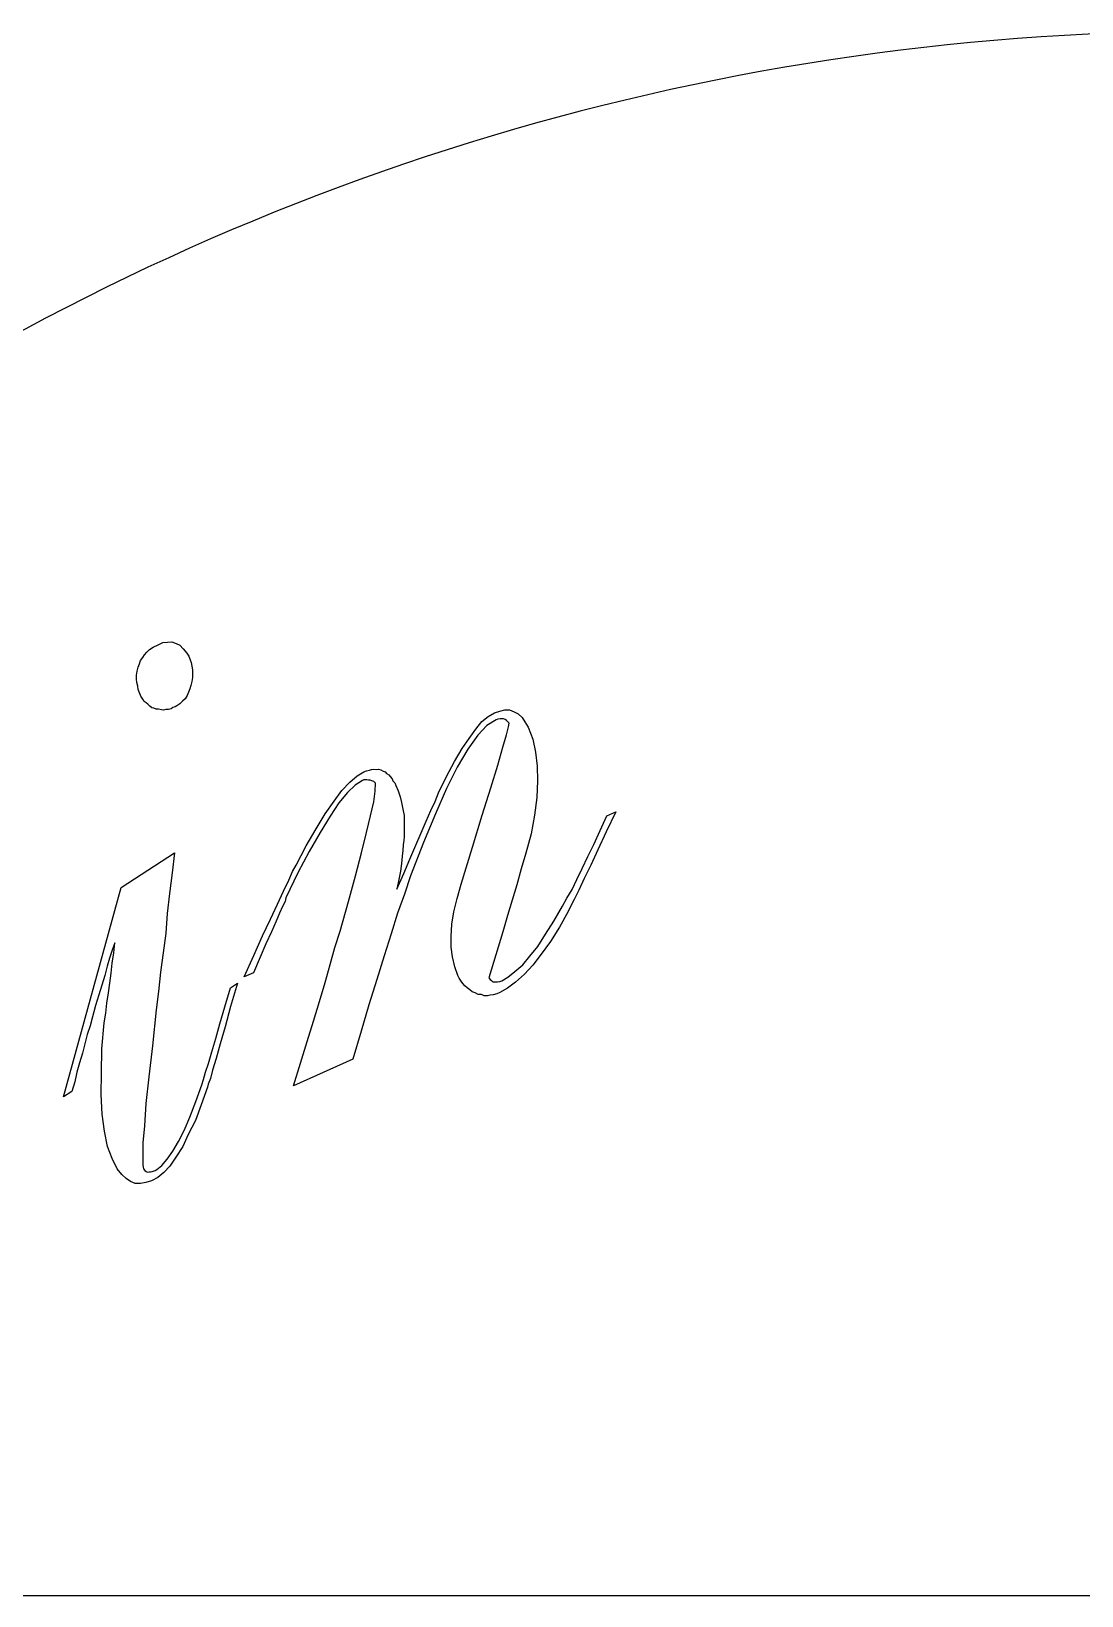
# Model space of a CAD drawing. Extents: x 0.1 to 11.5, y 0 to 3.9.
# Drawn here: x 2.863 to 5.456, y 0.015 to 3.879 of the extents above; entities that cross this region are included whole.
import ezdxf

# ---------------------------------------------------------------- set-up
doc = ezdxf.new("R2010")
doc.units = 0
doc.layers.add('1', color=7, linetype='CONTINUOUS')
doc.layers.add('2', color=7, linetype='CONTINUOUS')

msp = doc.modelspace()

# ---------------------------------------------------------------- linework, layer by layer
at = {"layer": '1', "color": 3}
for p, q in [((3.1553, 2.3518, 0.3), (3.1641, 2.3576, 0.3)), ((3.1641, 2.3576, 0.3), (3.1769, 2.3638, 0.3)), ((3.1769, 2.3638, 0.3), (3.1881, 2.3691, 0.3)), ((3.1881, 2.3691, 0.3), (3.1998, 2.3704, 0.3)), ((3.1998, 2.3704, 0.3), (3.2101, 2.3708, 0.3)), ((3.2101, 2.3708, 0.3), (3.2208, 2.3673, 0.3)), ((3.2208, 2.3673, 0.3), (3.23, 2.3628, 0.3)), ((3.23, 2.3628, 0.3), (3.2382, 2.3535, 0.3)), ((3.1301, 2.3165, 0.3), (3.1331, 2.3247, 0.3)), ((3.1331, 2.3247, 0.3), (3.1385, 2.3325, 0.3)), ((3.1385, 2.3325, 0.3), (3.1425, 2.3393, 0.3)), ((3.1425, 2.3393, 0.3), (3.1489, 2.3455, 0.3)), ((3.1489, 2.3455, 0.3), (3.1553, 2.3518, 0.3)), ((3.2382, 2.3535, 0.3), (3.2474, 2.3427, 0.3)), ((3.2474, 2.3427, 0.3), (3.2522, 2.3353, 0.3)), ((3.2522, 2.3353, 0.3), (3.2555, 2.327, 0.3)), ((3.2555, 2.327, 0.3), (3.2579, 2.3202, 0.3)), ((3.2579, 2.3202, 0.3), (3.2597, 2.3109, 0.3)), ((3.123, 2.2887, 0.3), (3.1251, 2.2985, 0.3)), ((3.1234, 2.2785, 0.3), (3.123, 2.2887, 0.3)), ((3.1251, 2.2985, 0.3), (3.1271, 2.3082, 0.3)), ((3.1271, 2.3082, 0.3), (3.1301, 2.3165, 0.3)), ((3.2614, 2.2826, 0.3), (3.2594, 2.2729, 0.3)), ((3.2597, 2.3109, 0.3), (3.2616, 2.3016, 0.3)), ((3.2616, 2.3016, 0.3), (3.261, 2.2928, 0.3)), ((3.261, 2.2928, 0.3), (3.2614, 2.2826, 0.3)), ((3.1243, 2.2707, 0.3), (3.1234, 2.2785, 0.3)), ((3.1262, 2.2614, 0.3), (3.1243, 2.2707, 0.3)), ((3.1271, 2.2536, 0.3), (3.1262, 2.2614, 0.3)), ((3.1304, 2.2453, 0.3), (3.1271, 2.2536, 0.3)), ((3.1338, 2.237, 0.3), (3.1304, 2.2453, 0.3)), ((3.2513, 2.2466, 0.3), (3.2483, 2.2383, 0.3)), ((3.2544, 2.2549, 0.3), (3.2513, 2.2466, 0.3)), ((3.2574, 2.2631, 0.3), (3.2544, 2.2549, 0.3)), ((3.2594, 2.2729, 0.3), (3.2574, 2.2631, 0.3)), ((3.1386, 2.2296, 0.3), (3.1338, 2.237, 0.3)), ((3.1424, 2.2237, 0.3), (3.1386, 2.2296, 0.3)), ((3.1468, 2.2203, 0.3), (3.1424, 2.2237, 0.3)), ((3.1511, 2.2168, 0.3), (3.1468, 2.2203, 0.3)), ((3.1564, 2.2119, 0.3), (3.1511, 2.2168, 0.3)), ((3.1608, 2.2084, 0.3), (3.1564, 2.2119, 0.3)), ((3.1657, 2.2074, 0.3), (3.1608, 2.2084, 0.3)), ((3.1715, 2.2049, 0.3), (3.1657, 2.2074, 0.3)), ((3.1778, 2.2049, 0.3), (3.1715, 2.2049, 0.3)), ((3.1851, 2.2033, 0.3), (3.1778, 2.2049, 0.3)), ((3.19, 2.2023, 0.3), (3.1851, 2.2033, 0.3)), ((3.1954, 2.2037, 0.3), (3.19, 2.2023, 0.3)), ((3.2017, 2.2037, 0.3), (3.1954, 2.2037, 0.3)), ((3.2086, 2.206, 0.3), (3.2017, 2.2037, 0.3)), ((3.213, 2.2089, 0.3), (3.2086, 2.206, 0.3)), ((3.2183, 2.2103, 0.3), (3.213, 2.2089, 0.3)), ((3.2228, 2.2132, 0.3), (3.2183, 2.2103, 0.3)), ((3.2301, 2.218, 0.3), (3.2228, 2.2132, 0.3)), ((3.2365, 2.2243, 0.3), (3.2301, 2.218, 0.3)), ((3.2429, 2.2306, 0.3), (3.2365, 2.2243, 0.3)), ((3.2483, 2.2383, 0.3), (3.2429, 2.2306, 0.3)), ((4.0199, 2.1998, 0.3), (4.0318, 2.2033, 0.3)), ((4.0318, 2.2033, 0.3), (4.0436, 2.2029, 0.3)), ((4.0436, 2.2029, 0.3), (4.0552, 2.1985, 0.3)), ((3.9608, 2.1557, 0.3), (3.9756, 2.174, 0.3)), ((3.9878, 2.1641, 0.3), (3.9657, 2.1406, 0.3)), ((3.9756, 2.174, 0.3), (3.9911, 2.1868, 0.3)), ((4.0104, 2.1782, 0.3), (3.9878, 2.1641, 0.3)), ((3.9911, 2.1868, 0.3), (4.0064, 2.1956, 0.3)), ((4.0064, 2.1956, 0.3), (4.0199, 2.1998, 0.3)), ((4.0152, 2.1804, 0.3), (4.0104, 2.1782, 0.3)), ((4.0207, 2.1809, 0.3), (4.0152, 2.1804, 0.3)), ((4.0247, 2.1808, 0.3), (4.0207, 2.1809, 0.3)), ((4.0286, 2.1806, 0.3), (4.0247, 2.1808, 0.3)), ((4.0333, 2.1789, 0.3), (4.0286, 2.1806, 0.3)), ((4.0363, 2.1764, 0.3), (4.0333, 2.1789, 0.3)), ((4.0394, 2.1739, 0.3), (4.0363, 2.1764, 0.3)), ((4.0431, 2.1699, 0.3), (4.0394, 2.1739, 0.3)), ((4.0412, 2.1613, 0.3), (4.0431, 2.1699, 0.3)), ((4.0552, 2.1985, 0.3), (4.0653, 2.1934, 0.3)), ((4.0653, 2.1934, 0.3), (4.0752, 2.1844, 0.3)), ((4.0752, 2.1844, 0.3), (4.0818, 2.1739, 0.3)), ((4.0818, 2.1739, 0.3), (4.09, 2.1602, 0.3)), ((3.9267, 2.1074, 0.3), (3.9442, 2.1327, 0.3)), ((3.9657, 2.1406, 0.3), (3.9408, 2.1061, 0.3)), ((3.9442, 2.1327, 0.3), (3.9608, 2.1557, 0.3)), ((4.0275, 2.1107, 0.3), (4.0366, 2.1418, 0.3)), ((4.0366, 2.1418, 0.3), (4.0412, 2.1613, 0.3)), ((4.09, 2.1602, 0.3), (4.1014, 2.1307, 0.3)), ((4.1014, 2.1307, 0.3), (4.1081, 2.0989, 0.3)), ((3.9082, 2.0759, 0.3), (3.9267, 2.1074, 0.3)), ((3.9408, 2.1061, 0.3), (3.9147, 2.0615, 0.3)), ((4.0148, 2.0663, 0.3), (4.0275, 2.1107, 0.3)), ((4.1081, 2.0989, 0.3), (4.1123, 2.0642, 0.3)), ((3.6677, 2.0402, 0.3), (3.6845, 2.0498, 0.3)), ((3.6845, 2.0498, 0.3), (3.6909, 2.0527, 0.3)), ((3.6909, 2.0527, 0.3), (3.6981, 2.054, 0.3)), ((3.6981, 2.054, 0.3), (3.7029, 2.0562, 0.3)), ((3.7029, 2.0562, 0.3), (3.7084, 2.0568, 0.3)), ((3.7084, 2.0568, 0.3), (3.7147, 2.0557, 0.3)), ((3.7147, 2.0557, 0.3), (3.7202, 2.0563, 0.3)), ((3.7202, 2.0563, 0.3), (3.7264, 2.0553, 0.3)), ((3.7264, 2.0553, 0.3), (3.7318, 2.0519, 0.3)), ((3.7318, 2.0519, 0.3), (3.7365, 2.0502, 0.3)), ((3.7365, 2.0502, 0.3), (3.7403, 2.0461, 0.3)), ((3.9147, 2.0615, 0.3), (3.8883, 2.009, 0.3)), ((3.8886, 2.0381, 0.3), (3.9082, 2.0759, 0.3)), ((3.9977, 2.0103, 0.3), (4.0148, 2.0663, 0.3)), ((4.1123, 2.0642, 0.3), (4.1132, 2.0279, 0.3)), ((3.6301, 2.0039, 0.3), (3.6497, 2.0244, 0.3)), ((3.6628, 2.0168, 0.3), (3.644, 1.9986, 0.3)), ((3.6497, 2.0244, 0.3), (3.6677, 2.0402, 0.3)), ((3.6806, 2.0287, 0.3), (3.6628, 2.0168, 0.3)), ((3.6838, 2.0302, 0.3), (3.6806, 2.0287, 0.3)), ((3.6877, 2.03, 0.3), (3.6838, 2.0302, 0.3)), ((3.6916, 2.0299, 0.3), (3.6877, 2.03, 0.3)), ((3.6956, 2.0297, 0.3), (3.6916, 2.0299, 0.3)), ((3.6995, 2.0296, 0.3), (3.6956, 2.0297, 0.3)), ((3.7042, 2.0278, 0.3), (3.6995, 2.0296, 0.3)), ((3.7088, 2.0261, 0.3), (3.7042, 2.0278, 0.3)), ((3.7126, 2.022, 0.3), (3.7088, 2.0261, 0.3)), ((3.7118, 2.0024, 0.3), (3.7126, 2.022, 0.3)), ((3.7403, 2.0461, 0.3), (3.7456, 2.0428, 0.3)), ((3.7456, 2.0428, 0.3), (3.7494, 2.0387, 0.3)), ((3.7494, 2.0387, 0.3), (3.7539, 2.033, 0.3)), ((3.7539, 2.033, 0.3), (3.7561, 2.0282, 0.3)), ((3.7561, 2.0282, 0.3), (3.7606, 2.0225, 0.3)), ((3.7606, 2.0225, 0.3), (3.7635, 2.0161, 0.3)), ((3.7635, 2.0161, 0.3), (3.7693, 2.0033, 0.3)), ((3.8682, 1.998, 0.3), (3.8886, 2.0381, 0.3)), ((3.9762, 1.9427, 0.3), (3.9977, 2.0103, 0.3)), ((4.1132, 2.0279, 0.3), (4.1109, 1.9863, 0.3)), ((3.5886, 1.9465, 0.3), (3.611, 1.9779, 0.3)), ((3.6226, 1.9735, 0.3), (3.6009, 1.9405, 0.3)), ((3.611, 1.9779, 0.3), (3.6301, 2.0039, 0.3)), ((3.644, 1.9986, 0.3), (3.6226, 1.9735, 0.3)), ((3.7009, 1.9414, 0.3), (3.7085, 1.9757, 0.3)), ((3.7085, 1.9757, 0.3), (3.7118, 2.0024, 0.3)), ((3.7693, 2.0033, 0.3), (3.7742, 1.9882, 0.3)), ((3.7742, 1.9882, 0.3), (3.7768, 1.9739, 0.3)), ((3.7768, 1.9739, 0.3), (3.7802, 1.958, 0.3)), ((3.8493, 1.9546, 0.3), (3.8603, 1.977, 0.3)), ((3.8603, 1.977, 0.3), (3.8682, 1.998, 0.3)), ((3.8883, 2.009, 0.3), (3.8607, 1.9463, 0.3)), ((4.1109, 1.9863, 0.3), (4.1053, 1.9433, 0.3)), ((3.5667, 1.9096, 0.3), (3.5886, 1.9465, 0.3)), ((3.6009, 1.9405, 0.3), (3.5766, 1.9005, 0.3)), ((3.6906, 1.9001, 0.3), (3.7009, 1.9414, 0.3)), ((3.7802, 1.958, 0.3), (3.7835, 1.9422, 0.3)), ((3.7835, 1.9422, 0.3), (3.7836, 1.9249, 0.3)), ((3.8607, 1.9463, 0.3), (3.8313, 1.8751, 0.3)), ((3.838, 1.9283, 0.3), (3.8493, 1.9546, 0.3)), ((3.952, 1.8642, 0.3), (3.9762, 1.9427, 0.3)), ((4.1053, 1.9433, 0.3), (4.0972, 1.8972, 0.3)), ((4.2674, 1.9048, 0.3), (4.2838, 1.9412, 0.3)), ((4.3062, 1.9513, 0.3), (4.2823, 1.9019, 0.3)), ((4.2838, 1.9412, 0.3), (4.3062, 1.9513, 0.3)), ((3.5415, 1.8673, 0.3), (3.5667, 1.9096, 0.3)), ((3.5766, 1.9005, 0.3), (3.5496, 1.8536, 0.3)), ((3.6785, 1.8502, 0.3), (3.6906, 1.9001, 0.3)), ((3.7836, 1.9249, 0.3), (3.7837, 1.9076, 0.3)), ((3.7837, 1.9076, 0.3), (3.7839, 1.8903, 0.3)), ((3.8129, 1.8687, 0.3), (3.8259, 1.8997, 0.3)), ((3.8259, 1.8997, 0.3), (3.838, 1.9283, 0.3)), ((4.0972, 1.8972, 0.3), (4.0844, 1.8489, 0.3)), ((4.252, 1.8708, 0.3), (4.2674, 1.9048, 0.3)), ((4.2823, 1.9019, 0.3), (4.2617, 1.8578, 0.3)), ((3.5168, 1.8194, 0.3), (3.5415, 1.8673, 0.3)), ((3.7802, 1.8558, 0.3), (3.7789, 1.8417, 0.3)), ((3.7815, 1.8699, 0.3), (3.7802, 1.8558, 0.3)), ((3.7827, 1.8801, 0.3), (3.7815, 1.8699, 0.3)), ((3.7839, 1.8903, 0.3), (3.7827, 1.8801, 0.3)), ((3.7975, 1.8347, 0.3), (3.8129, 1.8687, 0.3)), ((3.8313, 1.8751, 0.3), (3.799, 1.7929, 0.3)), ((3.9241, 1.7724, 0.3), (3.952, 1.8642, 0.3)), ((4.2367, 1.8407, 0.3), (4.252, 1.8708, 0.3)), ((4.2617, 1.8578, 0.3), (4.2445, 1.8192, 0.3)), ((3.0855, 1.7645, 0.3), (3.2165, 1.8501, 0.3)), ((3.2165, 1.8501, 0.3), (3.2112, 1.8004, 0.3)), ((3.5084, 1.804, 0.3), (3.5168, 1.8194, 0.3)), ((3.5496, 1.8536, 0.3), (3.5216, 1.8004, 0.3)), ((3.6637, 1.7934, 0.3), (3.6785, 1.8502, 0.3)), ((3.7774, 1.8236, 0.3), (3.7743, 1.8049, 0.3)), ((3.7789, 1.8417, 0.3), (3.7774, 1.8236, 0.3)), ((3.7827, 1.799, 0.3), (3.7975, 1.8347, 0.3)), ((4.0844, 1.8489, 0.3), (4.0727, 1.8108, 0.3)), ((4.223, 1.8113, 0.3), (4.2367, 1.8407, 0.3)), ((4.2445, 1.8192, 0.3), (4.2283, 1.7867, 0.3)), ((3.2112, 1.8004, 0.3), (3.2044, 1.7497, 0.3)), ((3.4861, 1.7553, 0.3), (3.4989, 1.7823, 0.3)), ((3.5216, 1.8004, 0.3), (3.4917, 1.7386, 0.3)), ((3.4989, 1.7823, 0.3), (3.5084, 1.804, 0.3)), ((3.6463, 1.7295, 0.3), (3.6637, 1.7934, 0.3)), ((3.7655, 1.7604, 0.3), (3.7827, 1.799, 0.3)), ((3.7704, 1.7838, 0.3), (3.7655, 1.7604, 0.3)), ((3.7743, 1.8049, 0.3), (3.7704, 1.7838, 0.3)), ((3.799, 1.7929, 0.3), (3.7847, 1.7478, 0.3)), ((4.0727, 1.8108, 0.3), (4.0617, 1.7711, 0.3)), ((4.1982, 1.7596, 0.3), (4.2101, 1.7843, 0.3)), ((4.2101, 1.7843, 0.3), (4.223, 1.8113, 0.3)), ((4.2283, 1.7867, 0.3), (4.2146, 1.7574, 0.3)), ((2.9428, 1.247, 0.3), (3.0855, 1.7645, 0.3)), ((3.2044, 1.7497, 0.3), (3.199, 1.7001, 0.3)), ((3.4715, 1.7236, 0.3), (3.4861, 1.7553, 0.3)), ((3.7847, 1.7478, 0.3), (3.7672, 1.7013, 0.3)), ((3.9149, 1.7373, 0.3), (3.9241, 1.7724, 0.3)), ((4.0617, 1.7711, 0.3), (4.0501, 1.733, 0.3)), ((4.1848, 1.7381, 0.3), (4.1982, 1.7596, 0.3)), ((4.2146, 1.7574, 0.3), (4.2035, 1.735, 0.3)), ((3.199, 1.7001, 0.3), (3.1952, 1.6513, 0.3)), ((3.4535, 1.6865, 0.3), (3.4715, 1.7236, 0.3)), ((3.4761, 1.7006, 0.3), (3.4675, 1.6813, 0.3)), ((3.4838, 1.7176, 0.3), (3.4761, 1.7006, 0.3)), ((3.4898, 1.73, 0.3), (3.4838, 1.7176, 0.3)), ((3.4917, 1.7386, 0.3), (3.4898, 1.73, 0.3)), ((3.6255, 1.6564, 0.3), (3.6463, 1.7295, 0.3)), ((3.7672, 1.7013, 0.3), (3.7519, 1.65, 0.3)), ((3.9015, 1.6734, 0.3), (3.9066, 1.7046, 0.3)), ((3.9066, 1.7046, 0.3), (3.9149, 1.7373, 0.3)), ((4.0501, 1.733, 0.3), (4.0384, 1.6949, 0.3)), ((4.1527, 1.6811, 0.3), (4.1746, 1.718, 0.3)), ((4.1882, 1.7049, 0.3), (4.1671, 1.6664, 0.3)), ((4.1746, 1.718, 0.3), (4.1848, 1.7381, 0.3)), ((4.1942, 1.7172, 0.3), (4.1882, 1.7049, 0.3)), ((4.2035, 1.735, 0.3), (4.1942, 1.7172, 0.3)), ((3.4339, 1.6448, 0.3), (3.4535, 1.6865, 0.3)), ((3.4675, 1.6813, 0.3), (3.4563, 1.655, 0.3)), ((3.8995, 1.6435, 0.3), (3.9015, 1.6734, 0.3)), ((4.0384, 1.6949, 0.3), (4.0274, 1.6552, 0.3)), ((4.1326, 1.6488, 0.3), (4.1527, 1.6811, 0.3)), ((4.1671, 1.6664, 0.3), (4.1445, 1.631, 0.3)), ((3.0696, 1.6281, 0.3), (3.0631, 1.6092, 0.3)), ((3.067, 1.6033, 0.3), (3.0696, 1.6281, 0.3)), ((3.1952, 1.6513, 0.3), (3.1889, 1.6031, 0.3)), ((3.4131, 1.5968, 0.3), (3.4339, 1.6448, 0.3)), ((3.4426, 1.6256, 0.3), (3.4287, 1.5923, 0.3)), ((3.4563, 1.655, 0.3), (3.4426, 1.6256, 0.3)), ((3.6129, 1.6159, 0.3), (3.6255, 1.6564, 0.3)), ((3.7519, 1.65, 0.3), (3.7341, 1.5956, 0.3)), ((3.9001, 1.6168, 0.3), (3.8995, 1.6435, 0.3)), ((4.0274, 1.6552, 0.3), (4.0157, 1.6171, 0.3)), ((4.1134, 1.6188, 0.3), (4.1326, 1.6488, 0.3)), ((4.1445, 1.631, 0.3), (4.1221, 1.5996, 0.3)), ((3.0566, 1.5902, 0.3), (3.0511, 1.5698, 0.3)), ((3.0631, 1.6092, 0.3), (3.0566, 1.5902, 0.3)), ((3.0628, 1.5775, 0.3), (3.067, 1.6033, 0.3)), ((3.1889, 1.6031, 0.3), (3.1826, 1.5549, 0.3)), ((3.3891, 1.5434, 0.3), (3.4131, 1.5968, 0.3)), ((3.4287, 1.5923, 0.3), (3.4115, 1.5536, 0.3)), ((3.6011, 1.5739, 0.3), (3.6129, 1.6159, 0.3)), ((3.7341, 1.5956, 0.3), (3.7161, 1.5373, 0.3)), ((3.9031, 1.593, 0.3), (3.9001, 1.6168, 0.3)), ((3.9085, 1.5685, 0.3), (3.9031, 1.593, 0.3)), ((4.0157, 1.6171, 0.3), (4.0041, 1.579, 0.3)), ((4.0762, 1.5731, 0.3), (4.0935, 1.5944, 0.3)), ((4.0935, 1.5944, 0.3), (4.1134, 1.6188, 0.3)), ((4.1221, 1.5996, 0.3), (4.1014, 1.5729, 0.3)), ((3.045, 1.5469, 0.3), (3.0375, 1.5231, 0.3)), ((3.0511, 1.5698, 0.3), (3.045, 1.5469, 0.3)), ((3.0575, 1.5278, 0.3), (3.0602, 1.5526, 0.3)), ((3.0602, 1.5526, 0.3), (3.0628, 1.5775, 0.3)), ((3.1826, 1.5549, 0.3), (3.1777, 1.5077, 0.3)), ((3.4115, 1.5536, 0.3), (3.3891, 1.5434, 0.3)), ((3.5884, 1.5295, 0.3), (3.6011, 1.5739, 0.3)), ((3.9163, 1.5469, 0.3), (3.9085, 1.5685, 0.3)), ((3.9192, 1.5405, 0.3), (3.9163, 1.5469, 0.3)), ((4.0041, 1.579, 0.3), (3.9924, 1.5409, 0.3)), ((4.0397, 1.543, 0.3), (4.0567, 1.5565, 0.3)), ((4.0567, 1.5565, 0.3), (4.0762, 1.5731, 0.3)), ((4.0808, 1.5501, 0.3), (4.0588, 1.5305, 0.3)), ((4.1014, 1.5729, 0.3), (4.0808, 1.5501, 0.3)), ((3.0375, 1.5231, 0.3), (3.0299, 1.4993, 0.3)), ((3.0539, 1.5044, 0.3), (3.0575, 1.5278, 0.3)), ((3.1777, 1.5077, 0.3), (3.172, 1.4619, 0.3)), ((3.3412, 1.4696, 0.3), (3.3548, 1.5163, 0.3)), ((3.3548, 1.5163, 0.3), (3.3725, 1.5278, 0.3)), ((3.3725, 1.5278, 0.3), (3.3554, 1.4704, 0.3)), ((3.5748, 1.4829, 0.3), (3.5884, 1.5295, 0.3)), ((3.7161, 1.5373, 0.3), (3.6964, 1.4743, 0.3)), ((3.9244, 1.5332, 0.3), (3.9192, 1.5405, 0.3)), ((3.9289, 1.5276, 0.3), (3.9244, 1.5332, 0.3)), ((3.9334, 1.5219, 0.3), (3.9289, 1.5276, 0.3)), ((3.9395, 1.5169, 0.3), (3.9334, 1.5219, 0.3)), ((3.9456, 1.512, 0.3), (3.9395, 1.5169, 0.3)), ((3.9517, 1.507, 0.3), (3.9456, 1.512, 0.3)), ((3.9587, 1.5044, 0.3), (3.9517, 1.507, 0.3)), ((3.9924, 1.5409, 0.3), (3.9961, 1.5368, 0.3)), ((3.9961, 1.5368, 0.3), (3.9992, 1.5343, 0.3)), ((3.9992, 1.5343, 0.3), (4.0023, 1.5318, 0.3)), ((4.0023, 1.5318, 0.3), (4.0062, 1.5317, 0.3)), ((4.0062, 1.5317, 0.3), (4.0101, 1.5315, 0.3)), ((4.0101, 1.5315, 0.3), (4.014, 1.5314, 0.3)), ((4.014, 1.5314, 0.3), (4.0196, 1.532, 0.3)), ((4.0196, 1.532, 0.3), (4.0244, 1.5341, 0.3)), ((4.0386, 1.5155, 0.3), (4.0201, 1.5052, 0.3)), ((4.0244, 1.5341, 0.3), (4.0397, 1.543, 0.3)), ((4.0588, 1.5305, 0.3), (4.0386, 1.5155, 0.3)), ((3.0219, 1.473, 0.3), (3.0148, 1.4453, 0.3)), ((3.0299, 1.4993, 0.3), (3.0219, 1.473, 0.3)), ((3.0471, 1.4538, 0.3), (3.0497, 1.4786, 0.3)), ((3.0497, 1.4786, 0.3), (3.0539, 1.5044, 0.3)), ((3.3286, 1.4278, 0.3), (3.3412, 1.4696, 0.3)), ((3.3554, 1.4704, 0.3), (3.3422, 1.4199, 0.3)), ((3.5603, 1.4339, 0.3), (3.5748, 1.4829, 0.3)), ((3.6964, 1.4743, 0.3), (3.6774, 1.4097, 0.3)), ((3.9664, 1.5002, 0.3), (3.9587, 1.5044, 0.3)), ((3.9743, 1.4999, 0.3), (3.9664, 1.5002, 0.3)), ((3.9813, 1.4972, 0.3), (3.9743, 1.4999, 0.3)), ((3.9891, 1.4969, 0.3), (3.9813, 1.4972, 0.3)), ((3.9962, 1.4982, 0.3), (3.9891, 1.4969, 0.3)), ((4.0034, 1.4995, 0.3), (3.9962, 1.4982, 0.3)), ((4.0121, 1.5016, 0.3), (4.0034, 1.4995, 0.3)), ((4.0201, 1.5052, 0.3), (4.0121, 1.5016, 0.3)), ((3.0148, 1.4453, 0.3), (3.0088, 1.4224, 0.3)), ((3.0375, 1.3656, 0.3), (3.0434, 1.4304, 0.3)), ((3.0434, 1.4304, 0.3), (3.0471, 1.4538, 0.3)), ((3.172, 1.4619, 0.3), (3.1624, 1.3737, 0.3)), ((3.5443, 1.3841, 0.3), (3.5603, 1.4339, 0.3)), ((3.0017, 1.4011, 0.3), (2.9957, 1.3782, 0.3)), ((3.0088, 1.4224, 0.3), (3.0017, 1.4011, 0.3)), ((3.309, 1.3582, 0.3), (3.3186, 1.3918, 0.3)), ((3.3186, 1.3918, 0.3), (3.3286, 1.4278, 0.3)), ((3.3422, 1.4199, 0.3), (3.3296, 1.378, 0.3)), ((3.6774, 1.4097, 0.3), (3.6567, 1.3405, 0.3)), ((2.9896, 1.3553, 0.3), (2.9821, 1.3315, 0.3)), ((2.9957, 1.3782, 0.3), (2.9896, 1.3553, 0.3)), ((3.0365, 1.3061, 0.3), (3.0375, 1.3656, 0.3)), ((3.1624, 1.3737, 0.3), (3.1539, 1.2968, 0.3)), ((3.3004, 1.3296, 0.3), (3.309, 1.3582, 0.3)), ((3.3296, 1.378, 0.3), (3.3196, 1.3421, 0.3)), ((3.5281, 1.3305, 0.3), (3.5443, 1.3841, 0.3)), ((2.9821, 1.3315, 0.3), (2.976, 1.3087, 0.3)), ((3.2934, 1.3082, 0.3), (3.3004, 1.3296, 0.3)), ((3.3196, 1.3421, 0.3), (3.311, 1.3134, 0.3)), ((3.6567, 1.3405, 0.3), (3.511, 1.2745, 0.3)), ((3.511, 1.2745, 0.3), (3.5281, 1.3305, 0.3)), ((2.9709, 1.2843, 0.3), (2.9634, 1.2605, 0.3)), ((2.976, 1.3087, 0.3), (2.9709, 1.2843, 0.3)), ((3.0355, 1.253, 0.3), (3.0365, 1.3061, 0.3)), ((3.1539, 1.2968, 0.3), (3.1464, 1.231, 0.3)), ((3.2693, 1.2357, 0.3), (3.2843, 1.277, 0.3)), ((3.2843, 1.277, 0.3), (3.2884, 1.2902, 0.3)), ((3.2884, 1.2902, 0.3), (3.2934, 1.3082, 0.3)), ((3.3, 1.2789, 0.3), (3.2984, 1.2716, 0.3)), ((3.3055, 1.2929, 0.3), (3.3, 1.2789, 0.3)), ((3.311, 1.3134, 0.3), (3.3055, 1.2929, 0.3)), ((2.9634, 1.2605, 0.3), (2.9428, 1.247, 0.3)), ((3.038, 1.2042, 0.3), (3.0355, 1.253, 0.3)), ((3.2984, 1.2716, 0.3), (3.2829, 1.2278, 0.3)), ((3.0444, 1.1622, 0.3), (3.038, 1.2042, 0.3)), ((3.1464, 1.231, 0.3), (3.1425, 1.176, 0.3)), ((3.2548, 1.1969, 0.3), (3.2693, 1.2357, 0.3)), ((3.2829, 1.2278, 0.3), (3.2684, 1.1889, 0.3)), ((3.0518, 1.1251, 0.3), (3.0444, 1.1622, 0.3)), ((3.1425, 1.176, 0.3), (3.1387, 1.1336, 0.3)), ((3.227, 1.1367, 0.3), (3.2404, 1.1643, 0.3)), ((3.2404, 1.1643, 0.3), (3.2548, 1.1969, 0.3)), ((3.2684, 1.1889, 0.3), (3.251, 1.1545, 0.3)), ((3.0633, 1.0948, 0.3), (3.0518, 1.1251, 0.3)), ((3.1387, 1.1336, 0.3), (3.1384, 1.1019, 0.3)), ((3.2131, 1.1129, 0.3), (3.227, 1.1367, 0.3)), ((3.2371, 1.1244, 0.3), (3.2203, 1.0987, 0.3)), ((3.251, 1.1545, 0.3), (3.2371, 1.1244, 0.3)), ((3.0757, 1.0693, 0.3), (3.0633, 1.0948, 0.3)), ((3.1384, 1.1019, 0.3), (3.1387, 1.079, 0.3)), ((3.1855, 1.0781, 0.3), (3.1988, 1.0931, 0.3)), ((3.1988, 1.0931, 0.3), (3.2131, 1.1129, 0.3)), ((3.2203, 1.0987, 0.3), (3.2055, 1.0764, 0.3)), ((3.0868, 1.0556, 0.3), (3.0757, 1.0693, 0.3)), ((3.0974, 1.0457, 0.3), (3.0868, 1.0556, 0.3)), ((3.1086, 1.0383, 0.3), (3.0974, 1.0457, 0.3)), ((3.1387, 1.079, 0.3), (3.1406, 1.0697, 0.3)), ((3.1406, 1.0697, 0.3), (3.1434, 1.0653, 0.3)), ((3.1434, 1.0653, 0.3), (3.1468, 1.0633, 0.3)), ((3.1468, 1.0633, 0.3), (3.1502, 1.0613, 0.3)), ((3.1502, 1.0613, 0.3), (3.1541, 1.0618, 0.3)), ((3.1541, 1.0618, 0.3), (3.158, 1.0622, 0.3)), ((3.158, 1.0622, 0.3), (3.1619, 1.0627, 0.3)), ((3.1755, 1.0484, 0.3), (3.1598, 1.0403, 0.3)), ((3.1619, 1.0627, 0.3), (3.1688, 1.0651, 0.3)), ((3.1688, 1.0651, 0.3), (3.1732, 1.0679, 0.3)), ((3.1732, 1.0679, 0.3), (3.1855, 1.0781, 0.3)), ((3.1907, 1.0605, 0.3), (3.1755, 1.0484, 0.3)), ((3.2055, 1.0764, 0.3), (3.1907, 1.0605, 0.3)), ((3.1202, 1.0333, 0.3), (3.1086, 1.0383, 0.3)), ((3.1329, 1.0332, 0.3), (3.1202, 1.0333, 0.3)), ((3.1461, 1.0355, 0.3), (3.1329, 1.0332, 0.3)), ((3.1598, 1.0403, 0.3), (3.1461, 1.0355, 0.3))]:
    msp.add_line(p, q, dxfattribs=at)
at = {"layer": '2', "color": 2, "linetype": 'BYBLOCK'}
msp.add_line((11.4768, 0.0153), (0.0544, 0.0153), dxfattribs=at)
msp.add_arc((5.7656, -2.274), 6.1529, 21.84248, 158.15752, dxfattribs=at)

doc.saveas('drawing.dxf')
